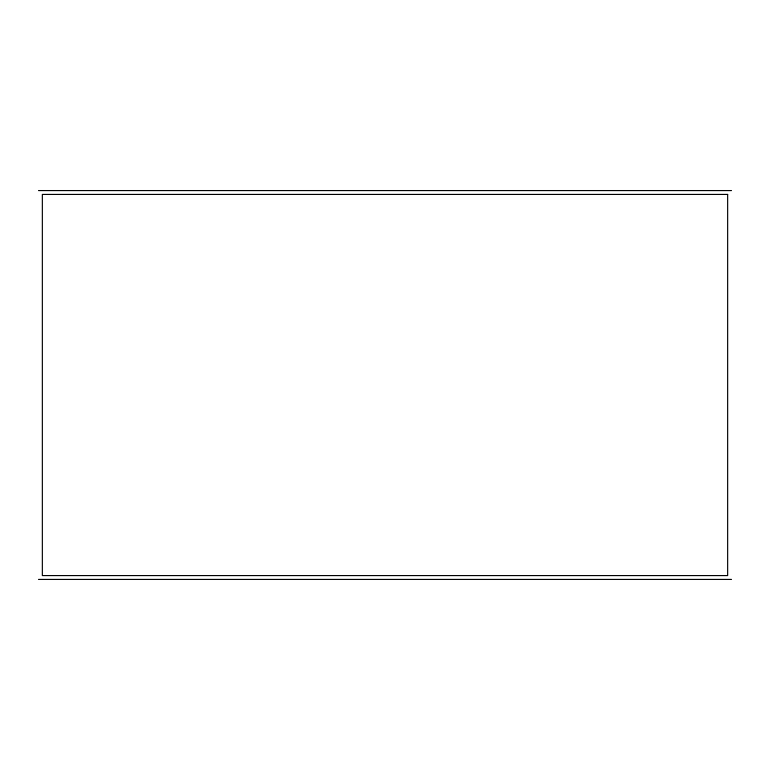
<?xml version="1.0" encoding="UTF-8"?>
<svg xmlns="http://www.w3.org/2000/svg" width="770" height="770" viewBox="0 0 770 770"><rect width="100%" height="100%" fill="white"/><g stroke="black" fill="none" stroke-linecap="round" stroke-linejoin="round"><path stroke-width="1.16" d="M38.5 190.575L731.5 190.575M38.5 579.425L731.5 579.425M727.65 194.425L42.35 194.425L42.35 575.575L727.65 575.575L727.65 194.425"/></g></svg>
